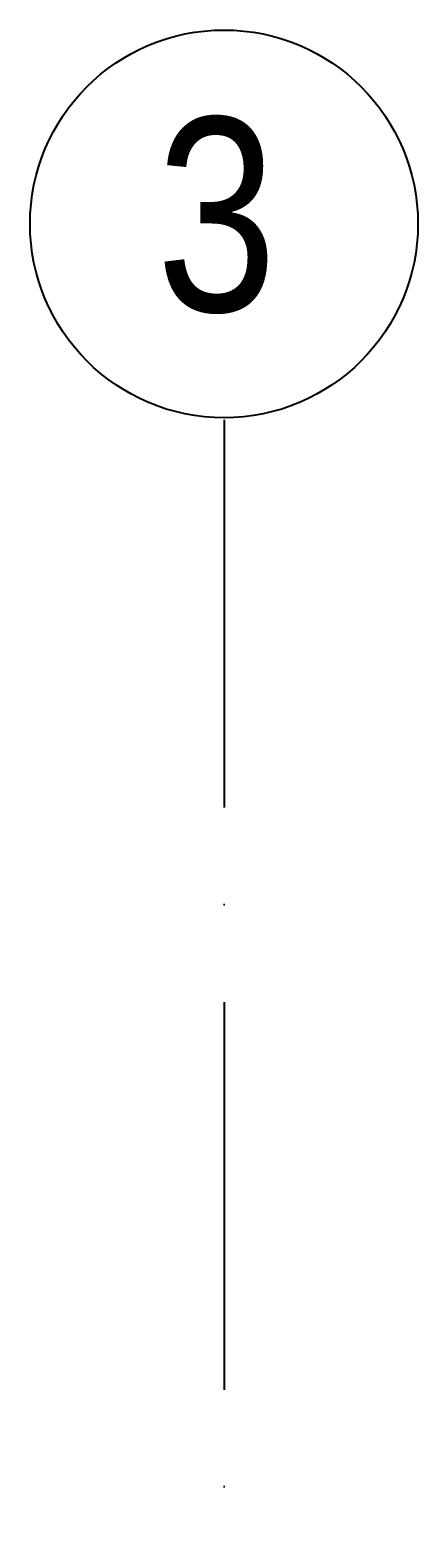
# Model space of a CAD drawing. Header units: millimetres. Extents: x 58205 to 122423, y 1055 to 94479.
# Drawn here: x 70195.5 to 70255.5, y 19936.1 to 20168.6 of the extents above; entities that cross this region are included whole.
import ezdxf

# ---------------------------------------------------------------- set-up
doc = ezdxf.new("R2010")
doc.units = ezdxf.units.MM
doc.linetypes.add('ACAD_ISO10W100', pattern=[18, 12, -3, 0, -3])
doc.layers.add('+48_OSIE', color=8, linetype='Continuous')
doc.layers.add('SCHODY_', color=2, linetype='Continuous')
doc.styles.add('WRP_ARIAL', font='ARIAL.TTF', dxfattribs={"width": 0.8})

# ---------------------------------------------------------------- blocks, each defined once
blk = doc.blocks.new('OZN_OSI')
at = {"layer": '+48_OSIE', "linetype": 'Continuous', "ltscale": 5}
blk.add_circle((0, -30), 30, dxfattribs=at)
at = {"layer": '+48_OSIE', "linetype": 'Continuous', "ltscale": 5, "style": 'WRP_ARIAL', "width": 0.8}
blk.add_attdef('NR', (-23.26, -43.54), '', height=30, dxfattribs=at)

msp = doc.modelspace()

# ---------------------------------------------------------------- linework, layer by layer
at = {"layer": '+48_OSIE', "linetype": 'ACAD_ISO10W100', "ltscale": 5}
msp.add_line((70225.484, 20108.228), (70225.484, 18660.697), dxfattribs=at)

# ---------------------------------------------------------------- block references
at = {"layer": 'SCHODY_'}
ref = msp.add_blockref('OZN_OSI', (70225.484, 20168.561), dxfattribs=at)
ref.add_attrib('NR', '3', (70215.014, 20125.019), dxfattribs={"layer": '+48_OSIE', "linetype": 'Continuous', "ltscale": 5, "height": 30, "style": 'WRP_ARIAL', "width": 0.8})

doc.saveas('drawing.dxf')
